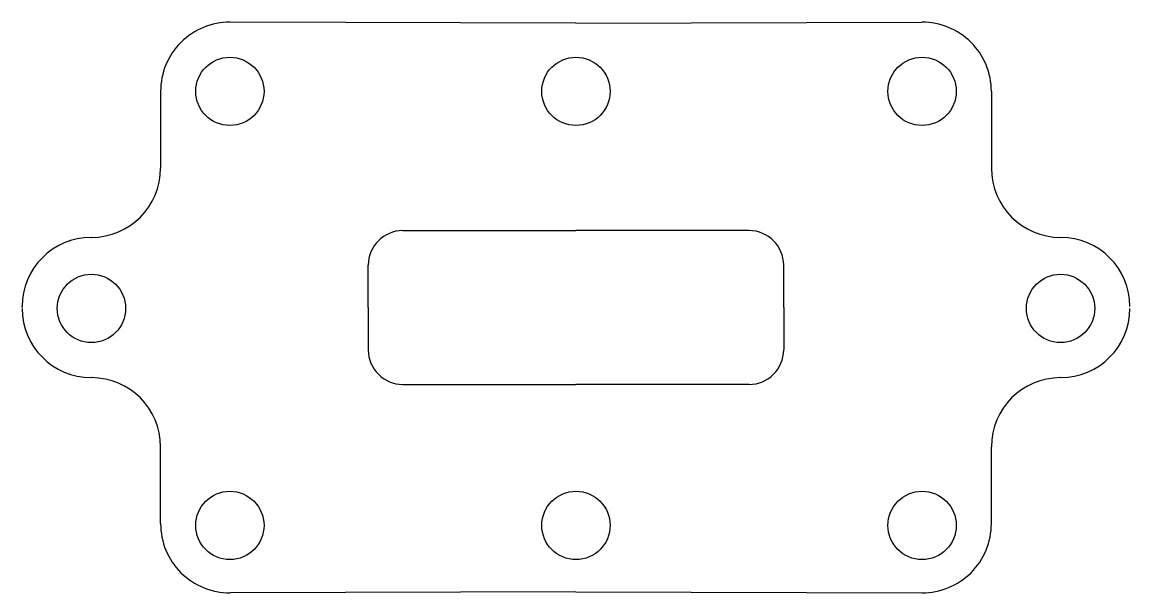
# Model space of a CAD drawing. Header units: millimetres. Extents: x 1701 to 1853, y 1699 to 1777.
import ezdxf

# ---------------------------------------------------------------- set-up
doc = ezdxf.new("R2010")
doc.units = ezdxf.units.MM

msp = doc.modelspace()

# ---------------------------------------------------------------- linework, layer by layer
for p, q in [((1777.26, 1776.96), (1729.67, 1777.09)), ((1777.26, 1776.96), (1729.67, 1777.09)), ((1777.26, 1776.96), (1824.86, 1777.09)), ((1720.11, 1767.56), (1720.11, 1756.99)), ((1720.11, 1767.56), (1720.11, 1756.99)), ((1834.41, 1767.56), (1834.41, 1756.99)), ((1753.44, 1748.39), (1777.26, 1748.39)), ((1801.08, 1748.39), (1777.26, 1748.39)), ((1710.57, 1747.46), (1710.61, 1747.46)), ((1748.68, 1737.81), (1748.68, 1743.63)), ((1805.84, 1737.81), (1805.84, 1743.63)), ((1701.06, 1737.81), (1701.06, 1737.93)), ((1748.68, 1737.81), (1748.68, 1731.98)), ((1805.84, 1737.81), (1805.84, 1731.98)), ((1753.44, 1727.22), (1777.26, 1727.22)), ((1801.08, 1727.22), (1777.26, 1727.22)), ((1720.11, 1708.05), (1720.11, 1718.62)), ((1834.41, 1708.05), (1834.41, 1718.62)), ((1777.26, 1698.65), (1729.67, 1698.52)), ((1777.26, 1698.65), (1824.86, 1698.52))]:
    msp.add_line(p, q)
for centre in [(1729.64, 1767.56), (1777.26, 1767.56), (1777.26, 1767.56), (1824.88, 1767.56), (1710.59, 1737.68), (1710.59, 1737.68), (1843.93, 1737.68), (1843.93, 1737.68), (1729.64, 1707.81), (1777.26, 1707.81), (1824.88, 1707.81)]:
    msp.add_circle(centre, 4.7)
for centre, radius, start, end in [((1729.64, 1767.56), 9.53, 89.8452, 180), ((1729.64, 1767.56), 9.53, 89.8452, 180), ((1824.88, 1767.56), 9.53, 0, 90.1548), ((1710.58, 1756.99), 9.53, 270.139, 360), ((1710.58, 1756.99), 9.53, 270.139, 360), ((1843.94, 1756.99), 9.53, 180, 269.861), ((1753.44, 1743.63), 4.76, 90, 180), ((1801.08, 1743.63), 4.76, 0, 90), ((1710.59, 1737.93), 9.53, 90.139, 180), ((1710.59, 1737.93), 9.53, 90.139, 180), ((1843.93, 1737.93), 9.53, 0, 89.861), ((1710.59, 1737.68), 9.53, 180, 269.861), ((1843.93, 1737.68), 9.53, 270.139, 0), ((1753.44, 1731.98), 4.76, 180, 270), ((1801.08, 1731.98), 4.76, 270, 0), ((1710.58, 1718.62), 9.53, 0, 89.861), ((1843.94, 1718.62), 9.53, 90.139, 180), ((1729.64, 1708.05), 9.53, 180, 270.1548), ((1824.88, 1708.05), 9.53, 269.8452, 0)]:
    msp.add_arc(centre, radius, start, end)

doc.saveas('drawing.dxf')
